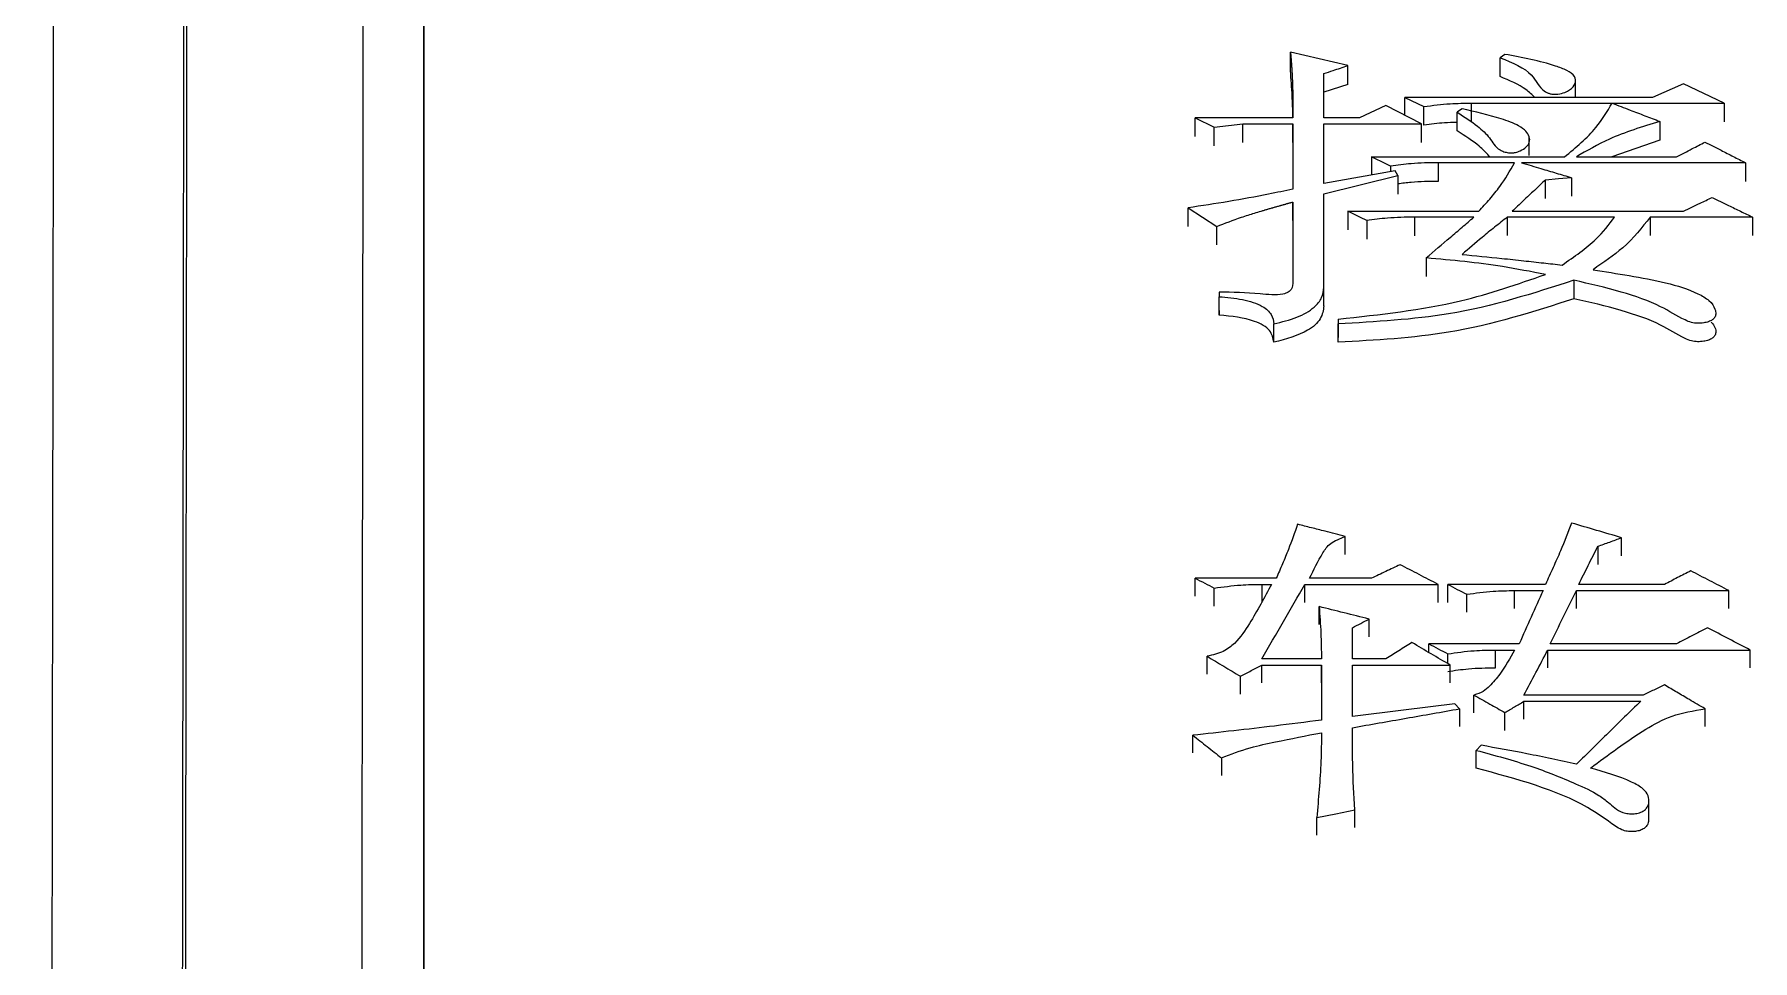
# Model space of a CAD drawing. Header units: millimetres. Extents: x 2278 to 4715, y 679 to 2402.
# Drawn here: x 2821.22 to 2829.02, y 2147.98 to 2152.19 of the extents above; entities that cross this region are included whole.
import ezdxf

# ---------------------------------------------------------------- set-up
doc = ezdxf.new("R2010")
doc.units = ezdxf.units.MM

msp = doc.modelspace()

# ---------------------------------------------------------------- linework, layer by layer
at = {"color": 7, "linetype": 'Continuous', "lineweight": 25}
for p, q in [((2827.1829, 2152.0454), (2826.9233, 2152.107)), ((2826.9233, 2152.0218), (2826.9233, 2152.107)), ((2827.8969, 2152.0967), (2827.8752, 2152.0813)), ((2827.1829, 2151.9603), (2827.1829, 2152.0454)), ((2827.8752, 2151.9961), (2827.8752, 2152.0813)), ((2827.0747, 2151.8079), (2827.0747, 2152.0094)), ((2827.1829, 2151.9603), (2827.0747, 2151.9243)), ((2828.2179, 2151.9011), (2828.2179, 2151.9836)), ((2828.7081, 2151.963), (2828.5675, 2151.9011)), ((2828.892, 2151.8752), (2828.7081, 2151.963)), ((2827.356, 2151.8649), (2827.237, 2151.8079)), ((2827.5182, 2151.7819), (2827.356, 2151.8649)), ((2827.4425, 2151.8206), (2827.4425, 2151.9011)), ((2827.4425, 2151.9011), (2827.5291, 2151.8597)), ((2828.5675, 2151.9011), (2827.4425, 2151.9011)), ((2827.7454, 2151.7903), (2827.7454, 2151.8752)), ((2827.7454, 2151.8752), (2828.892, 2151.8752)), ((2828.892, 2151.8752), (2828.892, 2151.7903)), ((2826.4906, 2151.8079), (2826.5771, 2151.7663)), ((2826.9341, 2151.8079), (2826.4906, 2151.8079)), ((2827.237, 2151.8079), (2827.0747, 2151.8079)), ((2827.5291, 2151.7748), (2827.5291, 2151.8597)), ((2827.6805, 2151.749), (2827.6805, 2151.8338)), ((2828.6, 2151.7923), (2828.6, 2151.7075)), ((2826.5771, 2151.7663), (2826.7069, 2151.7819)), ((2826.5771, 2151.6816), (2826.5771, 2151.7663)), ((2826.7069, 2151.7819), (2826.9341, 2151.7819)), ((2826.7069, 2151.6972), (2826.7069, 2151.7819)), ((2826.9341, 2151.7819), (2826.9341, 2151.4842)), ((2826.9341, 2151.6972), (2826.9341, 2151.7819)), ((2827.0747, 2151.7819), (2827.5182, 2151.7819)), ((2827.0747, 2151.5104), (2827.0747, 2151.7819)), ((2827.5182, 2151.6972), (2827.5182, 2151.7819)), ((2828.0072, 2151.6378), (2828.0072, 2151.7229)), ((2828.6, 2151.7075), (2828.3823, 2151.6308)), ((2827.2911, 2151.6309), (2828.1672, 2151.6308)), ((2827.2911, 2151.6309), (2827.2911, 2151.5489)), ((2828.2214, 2151.6308), (2828.6757, 2151.6308)), ((2827.3993, 2151.5681), (2827.0747, 2151.5104)), ((2827.3776, 2151.589), (2827.3776, 2151.5642)), ((2827.4101, 2151.5471), (2827.3993, 2151.5681)), ((2827.9401, 2151.6047), (2827.594, 2151.6047)), ((2827.594, 2151.6047), (2827.594, 2151.5202)), ((2828.9894, 2151.6047), (2827.9726, 2151.6047)), ((2828.9894, 2151.6047), (2828.9894, 2151.5202)), ((2827.0747, 2151.4631), (2827.4101, 2151.5471)), ((2827.4101, 2151.5471), (2827.4101, 2151.4627)), ((2828.0807, 2151.4418), (2828.0807, 2151.5261)), ((2828.1997, 2151.5366), (2828.1997, 2151.4522)), ((2826.4581, 2151.3158), (2826.4582, 2151.4)), ((2826.4582, 2151.4), (2826.588, 2151.3155)), ((2826.9341, 2151.4263), (2826.9341, 2151.0659)), ((2826.9341, 2151.3421), (2826.9341, 2151.4263)), ((2827.0747, 2151.0392), (2827.0747, 2151.4631)), ((2826.588, 2151.2314), (2826.588, 2151.3155)), ((2827.1829, 2151.3842), (2827.7779, 2151.3841)), ((2827.1829, 2151.3842), (2827.1829, 2151.3)), ((2827.2694, 2151.3419), (2827.2694, 2151.2578)), ((2827.7562, 2151.3578), (2827.4858, 2151.3578)), ((2827.4858, 2151.3578), (2827.4858, 2151.2735)), ((2828.3945, 2151.3578), (2827.9077, 2151.3578)), ((2827.9077, 2151.3578), (2827.9077, 2151.2736)), ((2827.9293, 2151.3841), (2828.7082, 2151.3841)), ((2829.0219, 2151.3577), (2828.5566, 2151.3578)), ((2828.5566, 2151.3578), (2828.5566, 2151.2736)), ((2829.0219, 2151.3577), (2829.0219, 2151.2736)), ((2827.5399, 2151.1724), (2827.5399, 2151.0885)), ((2826.5988, 2151.0178), (2826.5988, 2150.9964)), ((2826.5988, 2151.0178), (2826.5988, 2150.9964)), ((2827.0747, 2150.9553), (2827.0747, 2151.0392)), ((2828.2104, 2151.0713), (2828.2104, 2150.9874)), ((2826.5988, 2150.9128), (2826.5988, 2150.9964)), ((2826.8476, 2150.7895), (2826.8476, 2150.8731)), ((2827.1396, 2150.8947), (2827.1396, 2150.811)), ((2827.1396, 2150.8946), (2827.1396, 2150.8731)), ((2827.1396, 2150.7897), (2827.1396, 2150.8731)), ((2827.1722, 2149.8259), (2827.1722, 2149.9079)), ((2828.3187, 2149.8634), (2828.3187, 2149.7814)), ((2828.4269, 2149.8203), (2828.4269, 2149.9023)), ((2826.8584, 2149.7184), (2826.4906, 2149.7184)), ((2826.7935, 2149.6904), (2826.8368, 2149.6904)), ((2826.7935, 2149.6904), (2826.7935, 2149.6087)), ((2826.9882, 2149.6904), (2827.594, 2149.6904)), ((2827.2911, 2149.7184), (2827.0098, 2149.7184)), ((2827.594, 2149.6087), (2827.594, 2149.6904)), ((2828.0808, 2149.6904), (2827.6373, 2149.6904)), ((2828.6216, 2149.6904), (2828.2322, 2149.6904)), ((2826.5772, 2149.592), (2826.5772, 2149.6737)), ((2827.7238, 2149.564), (2827.7238, 2149.6456)), ((2827.9401, 2149.6624), (2828.0699, 2149.6624)), ((2827.9401, 2149.5808), (2827.9401, 2149.6624)), ((2828.2214, 2149.6624), (2828.9137, 2149.6624)), ((2828.2214, 2149.5808), (2828.2214, 2149.6624)), ((2828.9137, 2149.5807), (2828.9137, 2149.6624)), ((2827.0531, 2149.508), (2827.0531, 2149.5895)), ((2827.2803, 2149.4519), (2827.2803, 2149.5333)), ((2827.2046, 2149.3528), (2827.2046, 2149.4939)), ((2826.5447, 2149.2829), (2826.5447, 2149.3642)), ((2827.9618, 2149.4206), (2827.5507, 2149.4206)), ((2827.5507, 2149.3818), (2827.5507, 2149.4206)), ((2827.6373, 2149.3309), (2827.6373, 2149.3754)), ((2827.8536, 2149.3924), (2827.9401, 2149.3924)), ((2827.8536, 2149.3111), (2827.8536, 2149.3924)), ((2828.0916, 2149.3924), (2829.0111, 2149.3924)), ((2828.0916, 2149.3111), (2828.0916, 2149.3924)), ((2828.6757, 2149.4206), (2828.1024, 2149.4206)), ((2829.0111, 2149.3111), (2829.0111, 2149.3924)), ((2827.0639, 2149.3528), (2826.7935, 2149.3528)), ((2826.7935, 2149.3245), (2827.0639, 2149.3245)), ((2826.7935, 2149.2433), (2826.7935, 2149.3245)), ((2827.0639, 2149.3245), (2827.0639, 2149.0744)), ((2827.0639, 2149.2433), (2827.0639, 2149.3245)), ((2827.356, 2149.3528), (2827.2046, 2149.3528)), ((2827.2046, 2149.3245), (2827.6481, 2149.3245)), ((2827.2046, 2149.0915), (2827.2046, 2149.3245)), ((2827.6481, 2149.2433), (2827.6481, 2149.3245)), ((2826.6962, 2149.1924), (2826.6962, 2149.2735)), ((2827.6913, 2149.1257), (2827.6697, 2149.1485)), ((2827.7562, 2149.1069), (2827.7562, 2149.1883)), ((2828.5243, 2149.1883), (2827.9834, 2149.1883)), ((2827.9834, 2149.1599), (2828.5135, 2149.1598)), ((2827.6913, 2149.1257), (2827.6913, 2149.0448)), ((2827.8969, 2149.0277), (2827.8969, 2149.1086)), ((2828.8056, 2149.0447), (2828.8056, 2149.1256)), ((2826.4798, 2148.9251), (2826.4798, 2149.0058)), ((2826.6094, 2148.9028), (2826.6094, 2148.8223)), ((2827.7887, 2148.96), (2827.7671, 2148.9371)), ((2827.2154, 2148.5864), (2827.2154, 2148.6666)), ((2828.5511, 2148.6255), (2828.5511, 2148.7063)), ((2827.0423, 2148.5517), (2827.0423, 2148.6319))]:
    msp.add_line(p, q, dxfattribs=at)
at = {"color": 7, "linetype": 'Continuous', "lineweight": 25, "flags": 128}
for points in [[(2826.4906, 2151.7231), (2826.4906, 2151.7443), (2826.4906, 2151.7655), (2826.4906, 2151.8079)], [(2827.7021, 2151.8493), (2827.6913, 2151.8416), (2827.6805, 2151.8338)], [(2828.1997, 2151.5366), (2828.1402, 2151.5314), (2828.0807, 2151.5261)], [(2826.4906, 2149.6367), (2826.4906, 2149.6571), (2826.4906, 2149.6778), (2826.4906, 2149.7184)], [(2826.9882, 2149.6087), (2826.9882, 2149.6291), (2826.9882, 2149.6499), (2826.9882, 2149.6904)], [(2827.6373, 2149.6087), (2827.6373, 2149.6291), (2827.6373, 2149.6498), (2827.6373, 2149.6904)], [(2827.6697, 2149.1485), (2827.4371, 2149.12), (2827.2046, 2149.0915)], [(2827.9834, 2149.0789), (2827.9834, 2149.099), (2827.9834, 2149.1196), (2827.9834, 2149.1599)], [(2827.7671, 2148.8565), (2827.7671, 2148.8763), (2827.7671, 2148.8965), (2827.7671, 2148.9168), (2827.7671, 2148.9371)], [(2827.0423, 2148.6319), (2827.1289, 2148.6493), (2827.2154, 2148.6666)]]:
    msp.add_lwpolyline(points, dxfattribs=at)
at = {"color": 7, "linetype": 'Continuous', "lineweight": 25}
for points, knots in [([(2822.9873, 2162.4593), (2822.9874, 2162.3552), (2822.9874, 2161.8345), (2822.9875, 2160.4676), (2822.9875, 2158.3077), (2822.9876, 2155.6893), (2822.9876, 2153.2267), (2822.9877, 2149.7189), (2822.9877, 2146.576), (2822.9877, 2142.2609), (2822.9878, 2137.5738), (2822.9878, 2132.4416), (2822.9878, 2127.0181), (2822.9879, 2122.4594), (2822.988, 2116.5369), (2822.988, 2111.6311), (2822.9881, 2104.9522), (2822.9882, 2100.6594), (2822.9883, 2097.6583)], [0, 0, 0, 0, 0.020124, 0.100733, 0.181328, 0.221587, 0.302184, 0.342442, 0.423039, 0.463298, 0.543894, 0.624491, 0.664749, 0.745346, 0.785604, 0.8662, 0.906458, 1, 1, 1, 1]), ([(2822.9878, 2131.3693), (2822.9878, 2132.554), (2822.9878, 2134.8075), (2822.9877, 2138.8478), (2822.9877, 2142.5553), (2822.9877, 2146.79), (2822.9876, 2149.8639), (2822.9876, 2153.2761), (2822.9875, 2156.2536), (2822.9875, 2158.597), (2822.9874, 2160.5374), (2822.9874, 2161.2712), (2822.9873, 2161.768)], [0, 0, 0, 0, 0.072858, 0.13859, 0.270184, 0.335916, 0.467513, 0.533245, 0.664841, 0.796434, 0.862166, 1, 1, 1, 1]), ([(2821.3187, 2161.5112), (2821.3188, 2161.5395), (2821.3191, 2161.628), (2821.3178, 2160.6417), (2821.3149, 2158.6288), (2821.3102, 2155.5661), (2821.305, 2152.1778), (2821.2999, 2148.8404), (2821.2953, 2145.7708), (2821.2897, 2142.1274), (2821.2832, 2137.8566), (2821.2759, 2133.2109), (2821.2682, 2128.2641), (2821.26, 2123.0938), (2821.251, 2117.4094), (2821.2411, 2111.2124), (2821.2304, 2104.5286), (2821.2229, 2099.8379), (2821.219, 2097.4438)], [0, 0, 0, 0, 0.039342, 0.122943, 0.206183, 0.289063, 0.371582, 0.416612, 0.465601, 0.518547, 0.575452, 0.636313, 0.690059, 0.746552, 0.805793, 0.867782, 0.932518, 1, 1, 1, 1]), ([(2821.824, 2097.3083), (2821.8286, 2100.6075), (2821.8377, 2107.206), (2821.8506, 2116.6361), (2821.8627, 2125.5167), (2821.8736, 2133.6743), (2821.8834, 2140.9748), (2821.8917, 2147.292), (2821.8984, 2152.5163), (2821.9034, 2156.5645), (2821.9062, 2158.9684), (2821.9076, 2160.2819), (2821.9078, 2160.6034), (2821.9079, 2160.7642)], [0, 0, 0, 0, 0.0981345, 0.196269, 0.2944034, 0.3925379, 0.4906723, 0.5888066, 0.686941, 0.7850753, 0.8832097, 0.9416048, 1, 1, 1, 1]), ([(2821.838, 2097.2596), (2821.8413, 2099.6452), (2821.8478, 2104.3518), (2821.857, 2111.1011), (2821.8657, 2117.4437), (2821.8737, 2123.3388), (2821.8811, 2128.7694), (2821.8888, 2134.5024), (2821.8964, 2140.2711), (2821.9037, 2145.7514), (2821.9094, 2150.2185), (2821.9139, 2153.7413), (2821.9172, 2156.4044), (2821.9194, 2158.3037), (2821.9207, 2159.5347), (2821.9212, 2160.0495), (2821.9212, 2160.1994), (2821.9212, 2160.2242)], [0, 0, 0, 0, 0.07139, 0.140843, 0.208359, 0.273937, 0.337578, 0.399281, 0.488173, 0.572709, 0.652888, 0.72871, 0.800173, 0.867277, 0.930021, 0.988406, 1, 1, 1, 1]), ([(2822.7193, 2159.4412), (2822.7193, 2159.3483), (2822.7192, 2159.1784), (2822.7188, 2158.7308), (2822.7182, 2158.1903), (2822.7175, 2157.5144), (2822.7166, 2156.7068), (2822.7155, 2155.7668), (2822.7142, 2154.6952), (2822.7121, 2152.9857), (2822.7087, 2150.2995), (2822.7035, 2146.1497), (2822.6968, 2140.9334), (2822.6895, 2135.3265), (2822.6819, 2129.6493), (2822.6744, 2124.1822), (2822.6662, 2118.1693), (2822.6572, 2111.6217), (2822.6474, 2104.5789), (2822.6406, 2099.6365), (2822.6371, 2097.1225)], [0, 0, 0, 0, 0.037781, 0.069081, 0.100468, 0.131943, 0.163506, 0.195157, 0.226895, 0.258722, 0.330934, 0.408983, 0.49287, 0.582593, 0.645672, 0.711347, 0.779618, 0.850484, 0.923944, 1, 1, 1, 1]), ([(2826.9233, 2152.107), (2826.9234, 2152.1051), (2826.9237, 2152.1013), (2826.9242, 2152.0956), (2826.9247, 2152.0899), (2826.925, 2152.0852), (2826.9254, 2152.0804), (2826.9257, 2152.0766), (2826.9261, 2152.0719), (2826.9264, 2152.0671), (2826.9269, 2152.0614), (2826.9272, 2152.0566), (2826.9276, 2152.0519), (2826.9278, 2152.0481), (2826.9282, 2152.0433), (2826.9284, 2152.0395), (2826.9288, 2152.0347), (2826.9291, 2152.03), (2826.9294, 2152.0243), (2826.9297, 2152.0195), (2826.93, 2152.0147), (2826.9302, 2152.0109), (2826.9305, 2152.0061), (2826.9308, 2152.0014), (2826.931, 2151.9966), (2826.9312, 2151.9918), (2826.9314, 2151.9871), (2826.9317, 2151.9823), (2826.9318, 2151.9775), (2826.932, 2151.9737), (2826.9322, 2151.9689), (2826.9323, 2151.9641), (2826.9325, 2151.9594), (2826.9326, 2151.9546), (2826.9328, 2151.9498), (2826.9329, 2151.945), (2826.933, 2151.9402), (2826.9331, 2151.9364), (2826.9332, 2151.9316), (2826.9333, 2151.9269), (2826.9334, 2151.9221), (2826.9335, 2151.9173), (2826.9336, 2151.9125), (2826.9336, 2151.9077), (2826.9337, 2151.9029), (2826.9338, 2151.8981), (2826.9338, 2151.8933), (2826.9339, 2151.8885), (2826.9339, 2151.8847), (2826.9339, 2151.8799), (2826.934, 2151.8751), (2826.934, 2151.8703), (2826.934, 2151.8655), (2826.934, 2151.8607), (2826.934, 2151.8559), (2826.9341, 2151.8511), (2826.9341, 2151.8473), (2826.9341, 2151.8425), (2826.9341, 2151.8377), (2826.9341, 2151.8329), (2826.9341, 2151.8281), (2826.9341, 2151.8233), (2826.9341, 2151.8185), (2826.9341, 2151.8133), (2826.9341, 2151.8101), (2826.9341, 2151.8079)], [0, 0, 0, 0, 0.019168, 0.038335, 0.057502, 0.07667, 0.086254, 0.105421, 0.115005, 0.134172, 0.15334, 0.172507, 0.182091, 0.201259, 0.210842, 0.23001, 0.239594, 0.258761, 0.277929, 0.297096, 0.30668, 0.325847, 0.335431, 0.354599, 0.373766, 0.38335, 0.402517, 0.421685, 0.431268, 0.450436, 0.46002, 0.479187, 0.498355, 0.507938, 0.527106, 0.546273, 0.555857, 0.575025, 0.584608, 0.603776, 0.622943, 0.632527, 0.651695, 0.670862, 0.680446, 0.699613, 0.718781, 0.728365, 0.747532, 0.757116, 0.776283, 0.795451, 0.805034, 0.824202, 0.843369, 0.852953, 0.872121, 0.881704, 0.900872, 0.920039, 0.929623, 0.948791, 0.967958, 0.977542, 1, 1, 1, 1]), ([(2827.8752, 2152.0813), (2827.9311, 2152.0583), (2828.0298, 2152.0176), (2828.0482, 2151.9453), (2828.0921, 2151.921), (2828.1057, 2151.9166), (2828.1215, 2151.9149), (2828.1435, 2151.9164), (2828.169, 2151.9226), (2828.199, 2151.9386), (2828.22, 2151.964), (2828.2183, 2151.9977), (2828.1793, 2152.025), (2828.0762, 2152.0631), (2827.9764, 2152.0818), (2827.8969, 2152.0967)], [0, 0, 0, 0, 0.207477, 0.366822, 0.383118, 0.39879, 0.41441, 0.430881, 0.46509, 0.497024, 0.558703, 0.619218, 0.681584, 0.746434, 1, 1, 1, 1]), ([(2826.9338, 2151.8079), (2826.9337, 2151.8103), (2826.9336, 2151.8435), (2826.9312, 2151.9149), (2826.9261, 2151.9836), (2826.9233, 2152.0218)], [0, 0, 0, 0, 0.03409, 0.462178, 1, 1, 1, 1]), ([(2827.0747, 2152.0094), (2827.0888, 2152.0141), (2827.1139, 2152.0224), (2827.1499, 2152.0344), (2827.1719, 2152.0417), (2827.1829, 2152.0454)], [0, 0, 0, 0, 0.39045, 0.695224, 1, 1, 1, 1]), ([(2828.0333, 2151.9003), (2828.0205, 2151.9128), (2827.9818, 2151.9507), (2827.9179, 2151.978), (2827.8752, 2151.9961)], [0, 0, 0, 0, 0.332313, 1, 1, 1, 1]), ([(2827.5291, 2151.8597), (2827.5688, 2151.8648), (2827.64, 2151.874), (2827.7131, 2151.8749), (2827.7454, 2151.8752)], [0, 0, 0, 0, 0.558836, 1, 1, 1, 1]), ([(2828.1672, 2151.6308), (2828.2194, 2151.6742), (2828.3119, 2151.751), (2828.3618, 2151.8375), (2828.3835, 2151.8752)], [0, 0, 0, 0, 0.564258, 1, 1, 1, 1]), ([(2828.3835, 2151.8752), (2828.4108, 2151.8648), (2828.4605, 2151.8458), (2828.5327, 2151.8181), (2828.5775, 2151.8009), (2828.6, 2151.7923)], [0, 0, 0, 0, 0.377948, 0.688974, 1, 1, 1, 1]), ([(2827.676, 2151.7878), (2827.6582, 2151.7873), (2827.6084, 2151.7862), (2827.5601, 2151.7793), (2827.5291, 2151.7748)], [0, 0, 0, 0, 0.356584, 1, 1, 1, 1]), ([(2827.6805, 2151.8338), (2827.7125, 2151.8131), (2827.7684, 2151.7767), (2827.8322, 2151.7191), (2827.8517, 2151.6732), (2827.8921, 2151.6544), (2827.9107, 2151.6497), (2827.9291, 2151.6487), (2827.9481, 2151.6516), (2827.9717, 2151.6601), (2827.9958, 2151.6754), (2828.0107, 2151.698), (2828.0094, 2151.7231), (2827.9934, 2151.7495), (2827.9525, 2151.7794), (2827.853, 2151.8146), (2827.7625, 2151.8355), (2827.7021, 2151.8493)], [0, 0, 0, 0, 0.148754, 0.260728, 0.372296, 0.394322, 0.416456, 0.432197, 0.447933, 0.473769, 0.515229, 0.556405, 0.603707, 0.651901, 0.70837, 0.805731, 1, 1, 1, 1]), ([(2828.6, 2151.7923), (2828.5205, 2151.7676), (2828.3791, 2151.7237), (2828.2694, 2151.6591), (2828.2213, 2151.6308)], [0, 0, 0, 0, 0.562196, 1, 1, 1, 1]), ([(2827.8286, 2151.6308), (2827.827, 2151.6327), (2827.8129, 2151.6494), (2827.7706, 2151.6915), (2827.7158, 2151.7264), (2827.6805, 2151.749)], [0, 0, 0, 0, 0.043567, 0.383967, 1, 1, 1, 1]), ([(2827.3776, 2151.589), (2827.3653, 2151.595), (2827.3447, 2151.605), (2827.3158, 2151.6189), (2827.2993, 2151.6269), (2827.2911, 2151.6309)], [0, 0, 0, 0, 0.428361, 0.714181, 1, 1, 1, 1]), ([(2828.6757, 2151.6308), (2828.6877, 2151.6371), (2828.7118, 2151.6497), (2828.755, 2151.6723), (2828.7863, 2151.6886), (2828.8055, 2151.6986)], [0, 0, 0, 0, 0.277776, 0.555554, 1, 1, 1, 1]), ([(2828.8055, 2151.6986), (2828.8298, 2151.6862), (2828.8726, 2151.6644), (2828.9339, 2151.6331), (2828.9709, 2151.6142), (2828.9894, 2151.6047)], [0, 0, 0, 0, 0.396526, 0.698263, 1, 1, 1, 1]), ([(2827.594, 2151.6047), (2827.5529, 2151.6041), (2827.4796, 2151.603), (2827.4087, 2151.5933), (2827.3776, 2151.589)], [0, 0, 0, 0, 0.561072, 1, 1, 1, 1]), ([(2827.7779, 2151.3841), (2827.7948, 2151.4026), (2827.8288, 2151.4396), (2827.888, 2151.5123), (2827.9196, 2151.5683), (2827.9401, 2151.6047)], [0, 0, 0, 0, 0.259479, 0.519027, 1, 1, 1, 1]), ([(2827.9726, 2151.6047), (2828.0019, 2151.5959), (2828.0545, 2151.5802), (2828.1302, 2151.5575), (2828.1766, 2151.5436), (2828.1997, 2151.5366)], [0, 0, 0, 0, 0.387874, 0.693937, 1, 1, 1, 1]), ([(2826.9341, 2151.4842), (2826.8974, 2151.4768), (2826.8009, 2151.4574), (2826.6432, 2151.4274), (2826.5199, 2151.4091), (2826.4582, 2151.4)], [0, 0, 0, 0, 0.234581, 0.616855, 1, 1, 1, 1]), ([(2827.594, 2151.5202), (2827.5528, 2151.5197), (2827.4907, 2151.519), (2827.4304, 2151.511), (2827.4101, 2151.5083)], [0, 0, 0, 0, 0.66153, 1, 1, 1, 1]), ([(2828.0807, 2151.5261), (2828.064, 2151.5105), (2828.0304, 2151.479), (2827.9799, 2151.4317), (2827.9462, 2151.4), (2827.9293, 2151.3841)], [0, 0, 0, 0, 0.331513, 0.665756, 1, 1, 1, 1]), ([(2826.588, 2151.3155), (2826.6252, 2151.3299), (2826.6811, 2151.3515), (2826.7503, 2151.3731), (2826.7851, 2151.3837), (2826.8014, 2151.3885), (2826.8102, 2151.3911), (2826.8152, 2151.3926), (2826.8215, 2151.3944), (2826.8265, 2151.3959), (2826.8328, 2151.3977), (2826.8378, 2151.3992), (2826.8428, 2151.4006), (2826.8479, 2151.4021), (2826.8529, 2151.4035), (2826.8592, 2151.4053), (2826.8643, 2151.4067), (2826.8706, 2151.4085), (2826.8757, 2151.41), (2826.882, 2151.4117), (2826.8871, 2151.4132), (2826.8934, 2151.4149), (2826.8985, 2151.4164), (2826.9048, 2151.4181), (2826.9099, 2151.4196), (2826.9162, 2151.4213), (2826.9213, 2151.4227), (2826.9277, 2151.4245), (2826.9315, 2151.4256), (2826.9341, 2151.4263)], [0, 0, 0, 0, 0.340494, 0.510588, 0.595628, 0.638147, 0.648777, 0.670037, 0.680666, 0.701926, 0.712556, 0.733815, 0.744445, 0.755075, 0.776334, 0.786964, 0.808224, 0.818854, 0.840113, 0.850743, 0.872003, 0.882632, 0.903892, 0.914522, 0.935781, 0.946411, 0.967671, 0.9783, 1, 1, 1, 1]), ([(2828.7082, 2151.3841), (2828.7206, 2151.3902), (2828.7456, 2151.4024), (2828.7889, 2151.4235), (2828.8196, 2151.4384), (2828.838, 2151.4473)], [0, 0, 0, 0, 0.288433, 0.576865, 1, 1, 1, 1]), ([(2828.838, 2151.4473), (2828.8629, 2151.4352), (2828.906, 2151.4142), (2828.9673, 2151.3843), (2829.0037, 2151.3666), (2829.0219, 2151.3577)], [0, 0, 0, 0, 0.407195, 0.703597, 1, 1, 1, 1]), ([(2827.2694, 2151.3419), (2827.2571, 2151.348), (2827.2365, 2151.358), (2827.2076, 2151.3721), (2827.1912, 2151.3801), (2827.1829, 2151.3842)], [0, 0, 0, 0, 0.428361, 0.714181, 1, 1, 1, 1]), ([(2827.4858, 2151.3578), (2827.4447, 2151.3571), (2827.3715, 2151.356), (2827.3006, 2151.3462), (2827.2694, 2151.3419)], [0, 0, 0, 0, 0.5610721, 1, 1, 1, 1]), ([(2827.5399, 2151.1724), (2827.5762, 2151.2036), (2827.6304, 2151.2502), (2827.7026, 2151.3119), (2827.7383, 2151.3425), (2827.7562, 2151.3578)], [0, 0, 0, 0, 0.503826, 0.751913, 1, 1, 1, 1]), ([(2827.9077, 2151.3578), (2827.8884, 2151.3425), (2827.8499, 2151.3121), (2827.7808, 2151.2559), (2827.7324, 2151.2143), (2827.7021, 2151.1883)], [0, 0, 0, 0, 0.273449, 0.546904, 1, 1, 1, 1]), ([(2828.1565, 2151.1404), (2828.2118, 2151.1781), (2828.3098, 2151.2449), (2828.3688, 2151.3235), (2828.3945, 2151.3578)], [0, 0, 0, 0, 0.563785, 1, 1, 1, 1]), ([(2828.5566, 2151.3578), (2828.5191, 2151.3102), (2828.4515, 2151.2247), (2828.3445, 2151.1516), (2828.297, 2151.1192)], [0, 0, 0, 0, 0.556253, 1, 1, 1, 1]), ([(2828.0807, 2151.0979), (2828.0159, 2151.1102), (2827.8958, 2151.1332), (2827.7144, 2151.1571), (2827.5981, 2151.1673), (2827.5399, 2151.1724)], [0, 0, 0, 0, 0.368096, 0.683267, 1, 1, 1, 1]), ([(2827.7021, 2151.1883), (2827.7625, 2151.1825), (2827.8563, 2151.1736), (2827.9797, 2151.16), (2828.0708, 2151.15), (2828.1286, 2151.1436), (2828.1565, 2151.1404)], [0, 0, 0, 0, 0.3974374, 0.6170172, 0.8157107, 1, 1, 1, 1]), ([(2827.1396, 2150.8946), (2827.33, 2150.9155), (2827.6672, 2150.9525), (2827.9553, 2151.0538), (2828.0807, 2151.0979)], [0, 0, 0, 0, 0.564773, 1, 1, 1, 1]), ([(2828.297, 2151.1191), (2828.3517, 2151.1103), (2828.5164, 2151.0836), (2828.7118, 2151.0474), (2828.8281, 2150.9803), (2828.8508, 2150.9463), (2828.8561, 2150.9196), (2828.8511, 2150.9027), (2828.8391, 2150.8908), (2828.8215, 2150.8824), (2828.7986, 2150.8768), (2828.7716, 2150.8749), (2828.7412, 2150.8791), (2828.6831, 2150.9047), (2828.596, 2150.9624), (2828.4214, 2151.0225), (2828.2827, 2151.0545), (2828.2105, 2151.0712)], [0, 0, 0, 0, 0.113866, 0.34337, 0.39359, 0.444116, 0.471653, 0.490478, 0.50521, 0.519932, 0.535866, 0.554481, 0.573032, 0.596509, 0.70042, 0.843829, 1, 1, 1, 1]), ([(2826.9341, 2151.0659), (2826.9338, 2151.0534), (2826.9333, 2151.036), (2826.9142, 2151.0154), (2826.8659, 2151.0006), (2826.7556, 2151.0143), (2826.6601, 2151.0164), (2826.5988, 2151.0178)], [0, 0, 0, 0, 0.163972, 0.228894, 0.296062, 0.547773, 1, 1, 1, 1]), ([(2826.8476, 2150.8731), (2826.8837, 2150.882), (2826.9547, 2150.8995), (2827.0302, 2150.9429), (2827.0698, 2150.9917), (2827.0731, 2151.0234), (2827.0747, 2151.0392)], [0, 0, 0, 0, 0.291064, 0.572494, 0.787521, 1, 1, 1, 1]), ([(2828.2104, 2151.0713), (2828.0259, 2151.0116), (2827.6934, 2150.9041), (2827.3102, 2150.8827), (2827.1396, 2150.8731)], [0, 0, 0, 0, 0.554855, 1, 1, 1, 1]), ([(2826.5988, 2150.9964), (2826.6347, 2150.9932), (2826.7056, 2150.987), (2826.794, 2150.9592), (2826.8418, 2150.9165), (2826.8457, 2150.8875), (2826.8476, 2150.8731)], [0, 0, 0, 0, 0.292624, 0.57669, 0.790427, 1, 1, 1, 1]), ([(2826.5988, 2150.934), (2826.5988, 2150.93), (2826.5988, 2150.9229), (2826.5988, 2150.9158), (2826.5988, 2150.9127)], [0, 0, 0, 0, 0.56, 1, 1, 1, 1]), ([(2827.0747, 2150.9554), (2827.0719, 2150.9353), (2827.0662, 2150.8949), (2826.9933, 2150.8288), (2826.9034, 2150.8045), (2826.8476, 2150.7895)], [0, 0, 0, 0, 0.270977, 0.547553, 1, 1, 1, 1]), ([(2828.2104, 2150.9874), (2828.0259, 2150.9278), (2827.6933, 2150.8205), (2827.3102, 2150.7991), (2827.1396, 2150.7895)], [0, 0, 0, 0, 0.554801, 1, 1, 1, 1]), ([(2828.8341, 2150.8802), (2828.8406, 2150.8723), (2828.8529, 2150.8575), (2828.8559, 2150.8359), (2828.8512, 2150.8191), (2828.8392, 2150.8072), (2828.8216, 2150.7989), (2828.7987, 2150.7932), (2828.7717, 2150.7913), (2828.7412, 2150.7955), (2828.6831, 2150.821), (2828.596, 2150.8786), (2828.4214, 2150.9387), (2828.2828, 2150.9707), (2828.2105, 2150.9874)], [0, 0, 0, 0, 0.052966, 0.099864, 0.131895, 0.156969, 0.182027, 0.209154, 0.240887, 0.272554, 0.312547, 0.48946, 0.733777, 1, 1, 1, 1]), ([(2826.8476, 2150.7895), (2826.8444, 2150.8079), (2826.8381, 2150.8454), (2826.7469, 2150.8985), (2826.6556, 2150.9072), (2826.5988, 2150.9127)], [0, 0, 0, 0, 0.267361, 0.543633, 1, 1, 1, 1]), ([(2826.9558, 2149.9634), (2826.9423, 2149.9254), (2826.9211, 2149.8654), (2826.887, 2149.7838), (2826.8679, 2149.7402), (2826.8584, 2149.7184)], [0, 0, 0, 0, 0.465077, 0.732516, 1, 1, 1, 1]), ([(2827.1721, 2149.9079), (2827.1415, 2149.9158), (2827.0901, 2149.929), (2827.0179, 2149.9475), (2826.9765, 2149.9581), (2826.9558, 2149.9634)], [0, 0, 0, 0, 0.425233, 0.712616, 1, 1, 1, 1]), ([(2828.1998, 2149.969), (2828.1834, 2149.9269), (2828.1572, 2149.8594), (2828.1159, 2149.7667), (2828.0925, 2149.7158), (2828.0808, 2149.6904)], [0, 0, 0, 0, 0.452168, 0.726066, 1, 1, 1, 1]), ([(2828.4269, 2149.9023), (2828.3891, 2149.9135), (2828.3133, 2149.9357), (2828.2376, 2149.9579), (2828.1998, 2149.969)], [0, 0, 0, 0, 0.499999, 1, 1, 1, 1]), ([(2827.0098, 2149.7184), (2827.0286, 2149.7567), (2827.0548, 2149.8102), (2827.0997, 2149.8802), (2827.1478, 2149.8986), (2827.1721, 2149.9079)], [0, 0, 0, 0, 0.554938, 0.7747379, 1, 1, 1, 1]), ([(2828.2322, 2149.6904), (2828.2466, 2149.7193), (2828.2755, 2149.7771), (2828.3043, 2149.8346), (2828.3187, 2149.8634)], [0, 0, 0, 0, 0.4999992, 1, 1, 1, 1]), ([(2828.3187, 2149.8634), (2828.3368, 2149.8699), (2828.3728, 2149.8829), (2828.4089, 2149.8959), (2828.4269, 2149.9023)], [0, 0, 0, 0, 0.499998, 1, 1, 1, 1]), ([(2827.4209, 2149.7798), (2827.3993, 2149.7696), (2827.356, 2149.7491), (2827.3127, 2149.7287), (2827.2911, 2149.7184)], [0, 0, 0, 0, 0.499998, 1, 1, 1, 1]), ([(2827.594, 2149.6904), (2827.5651, 2149.7053), (2827.5074, 2149.7352), (2827.4498, 2149.765), (2827.4209, 2149.7798)], [0, 0, 0, 0, 0.5, 1, 1, 1, 1]), ([(2826.4906, 2149.7184), (2826.505, 2149.711), (2826.5339, 2149.696), (2826.5627, 2149.6811), (2826.5772, 2149.6737)], [0, 0, 0, 0, 0.5, 1, 1, 1, 1]), ([(2826.8368, 2149.6904), (2826.8048, 2149.631), (2826.7561, 2149.5404), (2826.688, 2149.4372), (2826.6222, 2149.3827), (2826.5708, 2149.3704), (2826.5447, 2149.3642)], [0, 0, 0, 0, 0.4936188, 0.7520723, 0.8741797, 1, 1, 1, 1]), ([(2826.5772, 2149.6737), (2826.6169, 2149.6792), (2826.6881, 2149.6892), (2826.7612, 2149.6901), (2826.7935, 2149.6904)], [0, 0, 0, 0, 0.5588349, 1, 1, 1, 1]), ([(2826.7935, 2149.3528), (2826.826, 2149.4093), (2826.8909, 2149.5223), (2826.9558, 2149.6344), (2826.9882, 2149.6904)], [0, 0, 0, 0, 0.5, 1, 1, 1, 1]), ([(2827.6373, 2149.6904), (2827.6517, 2149.683), (2827.6805, 2149.668), (2827.7094, 2149.6531), (2827.7238, 2149.6456)], [0, 0, 0, 0, 0.5, 1, 1, 1, 1]), ([(2828.7406, 2149.7519), (2828.7208, 2149.7417), (2828.6811, 2149.7212), (2828.6415, 2149.7007), (2828.6216, 2149.6904)], [0, 0, 0, 0, 0.499999, 1, 1, 1, 1]), ([(2828.9137, 2149.6624), (2828.8849, 2149.6773), (2828.8272, 2149.7072), (2828.7695, 2149.737), (2828.7406, 2149.7519)], [0, 0, 0, 0, 0.5, 1, 1, 1, 1]), ([(2827.7238, 2149.6456), (2827.7636, 2149.6512), (2827.8347, 2149.6612), (2827.9079, 2149.662), (2827.9401, 2149.6624)], [0, 0, 0, 0, 0.558835, 1, 1, 1, 1]), ([(2828.0699, 2149.6624), (2828.0519, 2149.6222), (2828.0159, 2149.5419), (2827.9798, 2149.461), (2827.9618, 2149.4206)], [0, 0, 0, 0, 0.5, 1, 1, 1, 1]), ([(2828.1024, 2149.4206), (2828.1222, 2149.461), (2828.1619, 2149.5419), (2828.2016, 2149.6222), (2828.2214, 2149.6624)], [0, 0, 0, 0, 0.5000002, 1, 1, 1, 1]), ([(2827.0531, 2149.5895), (2827.0547, 2149.5695), (2827.0579, 2149.5295), (2827.0623, 2149.4506), (2827.0633, 2149.3916), (2827.0639, 2149.3528)], [0, 0, 0, 0, 0.2547769, 0.5095601, 1, 1, 1, 1]), ([(2827.2803, 2149.5333), (2827.2424, 2149.5427), (2827.1667, 2149.5615), (2827.091, 2149.5802), (2827.0531, 2149.5895)], [0, 0, 0, 0, 0.499999, 1, 1, 1, 1]), ([(2827.2046, 2149.4939), (2827.2172, 2149.5005), (2827.2424, 2149.5136), (2827.2677, 2149.5268), (2827.2803, 2149.5333)], [0, 0, 0, 0, 0.500001, 1, 1, 1, 1]), ([(2828.8163, 2149.4939), (2828.7929, 2149.4817), (2828.746, 2149.4573), (2828.6992, 2149.4328), (2828.6757, 2149.4206)], [0, 0, 0, 0, 0.499999, 1, 1, 1, 1]), ([(2829.0111, 2149.3924), (2828.9786, 2149.4093), (2828.9137, 2149.4432), (2828.8488, 2149.477), (2828.8163, 2149.4939)], [0, 0, 0, 0, 0.5, 1, 1, 1, 1]), ([(2826.5447, 2149.3641), (2826.5699, 2149.3491), (2826.6204, 2149.3189), (2826.6709, 2149.2886), (2826.6962, 2149.2735)], [0, 0, 0, 0, 0.5, 1, 1, 1, 1]), ([(2827.475, 2149.4263), (2827.4552, 2149.414), (2827.4155, 2149.3896), (2827.3758, 2149.3651), (2827.356, 2149.3528)], [0, 0, 0, 0, 0.499998, 1, 1, 1, 1]), ([(2827.6481, 2149.3245), (2827.6192, 2149.3415), (2827.5615, 2149.3754), (2827.5038, 2149.4093), (2827.475, 2149.4263)], [0, 0, 0, 0, 0.5, 1, 1, 1, 1]), ([(2827.5507, 2149.4206), (2827.5651, 2149.4131), (2827.594, 2149.398), (2827.6228, 2149.383), (2827.6373, 2149.3754)], [0, 0, 0, 0, 0.5, 1, 1, 1, 1]), ([(2827.6373, 2149.3754), (2827.677, 2149.381), (2827.7482, 2149.3911), (2827.8213, 2149.392), (2827.8536, 2149.3924)], [0, 0, 0, 0, 0.558835, 1, 1, 1, 1]), ([(2827.9401, 2149.3924), (2827.9199, 2149.3554), (2827.8891, 2149.299), (2827.8373, 2149.2376), (2827.8005, 2149.2029), (2827.7711, 2149.1932), (2827.7562, 2149.1883)], [0, 0, 0, 0, 0.494008, 0.754052, 0.875824, 1, 1, 1, 1]), ([(2827.9834, 2149.1883), (2828.0014, 2149.2224), (2828.0375, 2149.2906), (2828.0736, 2149.3584), (2828.0916, 2149.3924)], [0, 0, 0, 0, 0.5, 1, 1, 1, 1]), ([(2826.6962, 2149.2735), (2826.7124, 2149.282), (2826.7448, 2149.299), (2826.7773, 2149.316), (2826.7935, 2149.3245)], [0, 0, 0, 0, 0.500002, 1, 1, 1, 1]), ([(2827.8536, 2149.3107), (2827.8125, 2149.31), (2827.7393, 2149.3088), (2827.6684, 2149.2984), (2827.6373, 2149.2938)], [0, 0, 0, 0, 0.5610853, 1, 1, 1, 1]), ([(2828.6216, 2149.2338), (2828.6054, 2149.2262), (2828.573, 2149.211), (2828.5405, 2149.1959), (2828.5243, 2149.1883)], [0, 0, 0, 0, 0.499999, 1, 1, 1, 1]), ([(2828.8056, 2149.1257), (2828.7819, 2149.1396), (2828.7394, 2149.1646), (2828.6781, 2149.2006), (2828.6405, 2149.2227), (2828.6216, 2149.2338)], [0, 0, 0, 0, 0.386049, 0.693024, 1, 1, 1, 1]), ([(2827.7562, 2149.1883), (2827.7683, 2149.1815), (2827.7924, 2149.1678), (2827.8393, 2149.1413), (2827.8741, 2149.1215), (2827.8969, 2149.1086)], [0, 0, 0, 0, 0.257094, 0.514188, 1, 1, 1, 1]), ([(2827.8969, 2149.1086), (2827.9113, 2149.1171), (2827.9401, 2149.1342), (2827.969, 2149.1513), (2827.9834, 2149.1599)], [0, 0, 0, 0, 0.500001, 1, 1, 1, 1]), ([(2828.5135, 2149.1598), (2828.4648, 2149.1124), (2828.3674, 2149.0174), (2828.2701, 2148.9218), (2828.2214, 2148.874)], [0, 0, 0, 0, 0.5, 1, 1, 1, 1]), ([(2827.0639, 2149.0744), (2826.9929, 2149.0653), (2826.8603, 2149.0483), (2826.6654, 2149.0258), (2826.5417, 2149.0125), (2826.4798, 2149.0058)], [0, 0, 0, 0, 0.366425, 0.683185, 1, 1, 1, 1]), ([(2827.2046, 2149.0401), (2827.2857, 2149.0544), (2827.448, 2149.0829), (2827.6102, 2149.1114), (2827.6913, 2149.1257)], [0, 0, 0, 0, 0.5, 1, 1, 1, 1]), ([(2828.2863, 2148.8567), (2828.3664, 2148.9168), (2828.4783, 2149.0008), (2828.6507, 2149.0992), (2828.7535, 2149.1168), (2828.8055, 2149.1256)], [0, 0, 0, 0, 0.553442, 0.773992, 1, 1, 1, 1]), ([(2826.4798, 2149.0058), (2826.5014, 2148.9887), (2826.5446, 2148.9544), (2826.5878, 2148.92), (2826.6094, 2148.9028)], [0, 0, 0, 0, 0.5, 1, 1, 1, 1]), ([(2826.6094, 2148.9028), (2826.6522, 2148.9194), (2826.7294, 2148.9492), (2826.886, 2148.982), (2826.9944, 2149.0035), (2827.0639, 2149.0172)], [0, 0, 0, 0, 0.308167, 0.555958, 1, 1, 1, 1]), ([(2827.0639, 2149.0172), (2827.0635, 2148.9741), (2827.0625, 2148.8886), (2827.0541, 2148.7601), (2827.0463, 2148.6747), (2827.0423, 2148.6319)], [0, 0, 0, 0, 0.337206, 0.668546, 1, 1, 1, 1]), ([(2827.2154, 2148.6666), (2827.2114, 2148.7349), (2827.2073, 2148.805), (2827.2058, 2148.8765), (2827.2057, 2148.8818), (2827.2056, 2148.8871), (2827.2055, 2148.8924), (2827.2054, 2148.8976), (2827.2054, 2148.9029), (2827.2053, 2148.9082), (2827.2052, 2148.9135), (2827.2051, 2148.9205), (2827.2051, 2148.9276), (2827.205, 2148.9346), (2827.2049, 2148.9399), (2827.2049, 2148.9452), (2827.2049, 2148.9505), (2827.2048, 2148.9558), (2827.2048, 2148.961), (2827.2048, 2148.9663), (2827.2047, 2148.9733), (2827.2047, 2148.9804), (2827.2047, 2148.9874), (2827.2047, 2148.9927), (2827.2046, 2148.998), (2827.2046, 2149.0032), (2827.2046, 2149.0085), (2827.2046, 2149.0138), (2827.2046, 2149.019), (2827.2046, 2149.0243), (2827.2046, 2149.0313), (2827.2046, 2149.0366), (2827.2046, 2149.0401)], [0, 0, 0, 0, 0.54643, 0.560604, 0.574777, 0.588951, 0.603124, 0.617298, 0.631471, 0.645645, 0.659818, 0.673992, 0.702338, 0.716512, 0.730685, 0.744859, 0.759032, 0.773206, 0.787379, 0.801553, 0.815726, 0.844073, 0.858247, 0.87242, 0.886594, 0.900767, 0.914941, 0.929114, 0.943288, 0.957461, 0.971635, 1, 1, 1, 1]), ([(2827.7671, 2148.9371), (2827.8511, 2148.9145), (2828.0091, 2148.872), (2828.1905, 2148.7987), (2828.3111, 2148.744), (2828.3642, 2148.7034), (2828.3949, 2148.6755), (2828.4242, 2148.6568), (2828.4566, 2148.649), (2828.4835, 2148.6483), (2828.5088, 2148.6529), (2828.5286, 2148.6621), (2828.5437, 2148.6771), (2828.553, 2148.7005), (2828.5506, 2148.7315), (2828.5239, 2148.7662), (2828.4381, 2148.8132), (2828.351, 2148.8382), (2828.2863, 2148.8567)], [0, 0, 0, 0, 0.197624, 0.371591, 0.471167, 0.521337, 0.556787, 0.592598, 0.61138, 0.630161, 0.649113, 0.666951, 0.682877, 0.711545, 0.752921, 0.793459, 0.846543, 1, 1, 1, 1]), ([(2828.2214, 2148.874), (2828.1842, 2148.8821), (2828.1097, 2148.8985), (2827.9662, 2148.9286), (2827.8584, 2148.9477), (2827.7887, 2148.96)], [0, 0, 0, 0, 0.260983, 0.521979, 1, 1, 1, 1]), ([(2828.5494, 2148.6251), (2828.5491, 2148.6178), (2828.5485, 2148.6051), (2828.5373, 2148.5888), (2828.5215, 2148.5773), (2828.501, 2148.5704), (2828.4773, 2148.5675), (2828.4519, 2148.5689), (2828.4231, 2148.5771), (2828.365, 2148.6156), (2828.1931, 2148.7421), (2827.9504, 2148.807), (2827.7671, 2148.856)], [0, 0, 0, 0, 0.036339, 0.063949, 0.086857, 0.109806, 0.132721, 0.158106, 0.184428, 0.22567, 0.415316, 1, 1, 1, 1])]:
    msp.add_open_spline(points, degree=3, knots=knots, dxfattribs=at)

doc.saveas('drawing.dxf')
